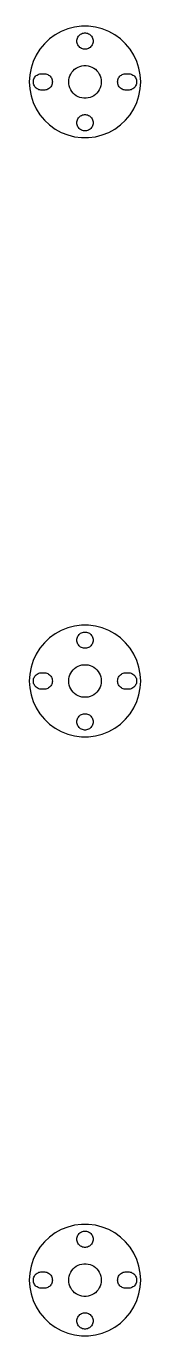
# Model space of a CAD drawing. Header units: metres. Extents: x -10 to 10, y -10 to 450.
# Drawn here: x -10.2 to 10.2, y -10.2 to 230.2 of the extents above; entities that cross this region are included whole.
import ezdxf

# ---------------------------------------------------------------- set-up
doc = ezdxf.new("R2010")
doc.units = ezdxf.units.M

msp = doc.modelspace()

# ---------------------------------------------------------------- linework, layer by layer
for p, q in [((-5.49222, 228.654), (-6.53358, 227.898)), ((-4.36423, 229.274), (-5.49222, 228.654)), ((-3.16742, 229.748), (-4.36423, 229.274)), ((-1.92065, 230.068), (-3.16742, 229.748)), ((-0.6436, 230.23), (-1.92065, 230.068)), ((-1.21352, 228.382), (-1.09344, 228.527)), ((-1.09344, 228.527), (-0.956131, 228.656)), ((-0.956131, 228.656), (-0.803726, 228.766)), ((-0.803726, 228.766), (-0.638657, 228.857)), ((0.6436, 230.23), (-0.6436, 230.23)), ((-0.638657, 228.857), (-0.463516, 228.927)), ((-0.463516, 228.927), (-0.281067, 228.973)), ((-0.281067, 228.973), (-0.094177, 228.997)), ((-0.094177, 228.997), (0.094177, 228.997)), ((0.094177, 228.997), (0.281067, 228.973)), ((0.281067, 228.973), (0.463516, 228.927)), ((0.463516, 228.927), (0.638657, 228.857)), ((0.638657, 228.857), (0.803726, 228.766)), ((1.92065, 230.068), (0.6436, 230.23)), ((0.803726, 228.766), (0.956131, 228.656)), ((0.956131, 228.656), (1.09344, 228.527)), ((1.09344, 228.527), (1.21352, 228.382)), ((3.16742, 229.748), (1.92065, 230.068)), ((4.36423, 229.274), (3.16742, 229.748)), ((5.49222, 228.654), (4.36423, 229.274)), ((6.53358, 227.898), (5.49222, 228.654)), ((-7.47192, 227.017), (-8.29242, 226.025)), ((-6.53358, 227.898), (-7.47192, 227.017)), ((-1.5, 227.5), (-1.48816, 227.688)), ((-1.48816, 227.312), (-1.5, 227.5)), ((-1.48816, 227.688), (-1.45287, 227.873)), ((-1.45287, 227.127), (-1.48816, 227.312)), ((-1.45287, 227.873), (-1.39465, 228.052)), ((-1.39465, 226.948), (-1.45287, 227.127)), ((-1.39465, 228.052), (-1.31445, 228.223)), ((-1.31445, 226.777), (-1.39465, 226.948)), ((-1.31445, 228.223), (-1.21352, 228.382)), ((-1.21352, 226.618), (-1.31445, 226.777)), ((-1.09344, 226.473), (-1.21352, 226.618)), ((-0.956131, 226.344), (-1.09344, 226.473)), ((-0.803726, 226.234), (-0.956131, 226.344)), ((-0.638657, 226.143), (-0.803726, 226.234)), ((-0.463516, 226.073), (-0.638657, 226.143)), ((-0.281067, 226.027), (-0.463516, 226.073)), ((0.463516, 226.073), (0.281067, 226.027)), ((0.638657, 226.143), (0.463516, 226.073)), ((0.803726, 226.234), (0.638657, 226.143)), ((0.956131, 226.344), (0.803726, 226.234)), ((1.09344, 226.473), (0.956131, 226.344)), ((1.21352, 226.618), (1.09344, 226.473)), ((1.21352, 228.382), (1.31445, 228.223)), ((1.31445, 226.777), (1.21352, 226.618)), ((1.31445, 228.223), (1.39465, 228.052)), ((1.39465, 226.948), (1.31445, 226.777)), ((1.39465, 228.052), (1.45287, 227.873)), ((1.45287, 227.127), (1.39465, 226.948)), ((1.45287, 227.873), (1.48816, 227.688)), ((1.48816, 227.312), (1.45287, 227.127)), ((1.48816, 227.688), (1.5, 227.5)), ((1.5, 227.5), (1.48816, 227.312)), ((7.47192, 227.017), (6.53358, 227.898)), ((8.29242, 226.025), (7.47192, 227.017)), ((-9.5302, 223.773), (-9.92796, 222.549)), ((-8.98213, 224.938), (-9.5302, 223.773)), ((-8.29242, 226.025), (-8.98213, 224.938)), ((-0.094177, 226.003), (-0.281067, 226.027)), ((0.094177, 226.003), (-0.094177, 226.003)), ((0.281067, 226.027), (0.094177, 226.003)), ((8.98213, 224.938), (8.29242, 226.025)), ((9.5302, 223.773), (8.98213, 224.938)), ((9.92796, 222.549), (9.5302, 223.773)), ((-10.1692, 221.285), (-10.25, 220)), ((-9.92796, 222.549), (-10.1692, 221.285)), ((-8.95613, 221.156), (-8.80373, 221.266)), ((-8.80373, 221.266), (-8.63866, 221.357)), ((-8.63866, 221.357), (-8.46352, 221.427)), ((-8.46352, 221.427), (-8.28107, 221.473)), ((-8.28107, 221.473), (-8.09418, 221.497)), ((-8.09418, 221.497), (-7.40581, 221.497)), ((-7.40581, 221.497), (-7.21892, 221.473)), ((-7.21892, 221.473), (-7.03647, 221.427)), ((-7.03647, 221.427), (-6.86133, 221.357)), ((-6.86133, 221.357), (-6.69626, 221.266)), ((-6.69626, 221.266), (-6.54385, 221.156)), ((-2.78932, 221.104), (-2.62891, 221.445)), ((-2.62891, 221.445), (-2.42705, 221.763)), ((-2.42705, 221.763), (-2.1869, 222.054)), ((-2.1869, 222.054), (-1.91226, 222.312)), ((-1.91226, 222.312), (-1.60747, 222.533)), ((-1.60747, 222.533), (-1.27733, 222.714)), ((-1.27733, 222.714), (-0.927048, 222.853)), ((-0.927048, 222.853), (-0.562134, 222.947)), ((-0.562134, 222.947), (-0.18837, 222.994)), ((-0.18837, 222.994), (0.18837, 222.994)), ((0.18837, 222.994), (0.562134, 222.947)), ((0.562134, 222.947), (0.927048, 222.853)), ((0.927048, 222.853), (1.27733, 222.714)), ((1.27733, 222.714), (1.60747, 222.533)), ((1.60747, 222.533), (1.91226, 222.312)), ((1.91226, 222.312), (2.1869, 222.054)), ((2.1869, 222.054), (2.42705, 221.763)), ((2.42705, 221.763), (2.62891, 221.445)), ((2.62891, 221.445), (2.78932, 221.104)), ((6.54385, 221.156), (6.69626, 221.266)), ((6.69626, 221.266), (6.86133, 221.357)), ((6.86133, 221.357), (7.03647, 221.427)), ((7.03647, 221.427), (7.21892, 221.473)), ((7.21892, 221.473), (7.40581, 221.497)), ((7.40581, 221.497), (8.09418, 221.497)), ((8.09418, 221.497), (8.28107, 221.473)), ((8.28107, 221.473), (8.46352, 221.427)), ((8.46352, 221.427), (8.63866, 221.357)), ((8.63866, 221.357), (8.80373, 221.266)), ((8.80373, 221.266), (8.95613, 221.156)), ((10.1692, 221.285), (9.92796, 222.549)), ((10.25, 220), (10.1692, 221.285)), ((-10.25, 220), (-10.1692, 218.715)), ((-9.5, 220), (-9.48816, 220.188)), ((-9.48816, 219.812), (-9.5, 220)), ((-9.48816, 220.188), (-9.45287, 220.373)), ((-9.45287, 219.627), (-9.48816, 219.812)), ((-9.45287, 220.373), (-9.39465, 220.552)), ((-9.39465, 219.448), (-9.45287, 219.627)), ((-9.39465, 220.552), (-9.31445, 220.723)), ((-9.31445, 219.277), (-9.39465, 219.448)), ((-9.31445, 220.723), (-9.21352, 220.882)), ((-9.21352, 219.118), (-9.31445, 219.277)), ((-9.21352, 220.882), (-9.09344, 221.027)), ((-9.09344, 218.973), (-9.21352, 219.118)), ((-9.09344, 221.027), (-8.95613, 221.156)), ((-8.95613, 218.844), (-9.09344, 218.973)), ((-8.80373, 218.734), (-8.95613, 218.844)), ((-6.54385, 218.844), (-6.69626, 218.734)), ((-6.54385, 221.156), (-6.40654, 221.027)), ((-6.40654, 218.973), (-6.54385, 218.844)), ((-6.40654, 221.027), (-6.28647, 220.882)), ((-6.28647, 219.118), (-6.40654, 218.973)), ((-6.28647, 220.882), (-6.18553, 220.723)), ((-6.18553, 219.277), (-6.28647, 219.118)), ((-6.18553, 220.723), (-6.10533, 220.552)), ((-6.10533, 219.448), (-6.18553, 219.277)), ((-6.10533, 220.552), (-6.04712, 220.373)), ((-6.04712, 219.627), (-6.10533, 219.448)), ((-6.04712, 220.373), (-6.01183, 220.188)), ((-6.01183, 219.812), (-6.04712, 219.627)), ((-6.01183, 220.188), (-6, 220)), ((-6, 220), (-6.01183, 219.812)), ((-3, 220), (-2.97633, 220.376)), ((-2.97633, 219.624), (-3, 220)), ((-2.97633, 220.376), (-2.90575, 220.746)), ((-2.90575, 219.254), (-2.97633, 219.624)), ((-2.90575, 220.746), (-2.78932, 221.104)), ((-2.78932, 218.896), (-2.90575, 219.254)), ((-2.62891, 218.555), (-2.78932, 218.896)), ((2.78932, 218.896), (2.62891, 218.555)), ((2.78932, 221.104), (2.90575, 220.746)), ((2.90575, 219.254), (2.78932, 218.896)), ((2.90575, 220.746), (2.97633, 220.376)), ((2.97633, 219.624), (2.90575, 219.254)), ((2.97633, 220.376), (3, 220)), ((3, 220), (2.97633, 219.624)), ((6, 220), (6.01183, 220.188)), ((6.01183, 219.812), (6, 220)), ((6.01183, 220.188), (6.04712, 220.373)), ((6.04712, 219.627), (6.01183, 219.812)), ((6.04712, 220.373), (6.10533, 220.552)), ((6.10533, 219.448), (6.04712, 219.627)), ((6.10533, 220.552), (6.18553, 220.723)), ((6.18553, 219.277), (6.10533, 219.448)), ((6.18553, 220.723), (6.28647, 220.882)), ((6.28647, 219.118), (6.18553, 219.277)), ((6.28647, 220.882), (6.40654, 221.027)), ((6.40654, 218.973), (6.28647, 219.118)), ((6.40654, 221.027), (6.54385, 221.156)), ((6.54385, 218.844), (6.40654, 218.973)), ((6.69626, 218.734), (6.54385, 218.844)), ((8.95613, 218.844), (8.80373, 218.734)), ((8.95613, 221.156), (9.09344, 221.027)), ((9.09344, 218.973), (8.95613, 218.844)), ((9.09344, 221.027), (9.21352, 220.882)), ((9.21352, 219.118), (9.09344, 218.973)), ((9.21352, 220.882), (9.31445, 220.723)), ((9.31445, 219.277), (9.21352, 219.118)), ((9.31445, 220.723), (9.39465, 220.552)), ((9.39465, 219.448), (9.31445, 219.277)), ((9.39465, 220.552), (9.45287, 220.373)), ((9.45287, 219.627), (9.39465, 219.448)), ((9.45287, 220.373), (9.48816, 220.188)), ((9.48816, 219.812), (9.45287, 219.627)), ((9.48816, 220.188), (9.5, 220)), ((9.5, 220), (9.48816, 219.812)), ((10.1692, 218.715), (10.25, 220)), ((-10.1692, 218.715), (-9.92796, 217.451)), ((-9.92796, 217.451), (-9.5302, 216.227)), ((-8.63866, 218.643), (-8.80373, 218.734)), ((-8.46352, 218.573), (-8.63866, 218.643)), ((-8.28107, 218.527), (-8.46352, 218.573)), ((-8.09418, 218.503), (-8.28107, 218.527)), ((-7.40581, 218.503), (-8.09418, 218.503)), ((-7.21892, 218.527), (-7.40581, 218.503)), ((-7.03647, 218.573), (-7.21892, 218.527)), ((-6.86133, 218.643), (-7.03647, 218.573)), ((-6.69626, 218.734), (-6.86133, 218.643)), ((-2.42705, 218.237), (-2.62891, 218.555)), ((-2.1869, 217.946), (-2.42705, 218.237)), ((-1.91226, 217.688), (-2.1869, 217.946)), ((-1.60747, 217.467), (-1.91226, 217.688)), ((-1.27733, 217.286), (-1.60747, 217.467)), ((-0.927048, 217.147), (-1.27733, 217.286)), ((-0.562134, 217.053), (-0.927048, 217.147)), ((-0.18837, 217.006), (-0.562134, 217.053)), ((0.18837, 217.006), (-0.18837, 217.006)), ((0.562134, 217.053), (0.18837, 217.006)), ((0.927048, 217.147), (0.562134, 217.053)), ((1.27733, 217.286), (0.927048, 217.147)), ((1.60747, 217.467), (1.27733, 217.286)), ((1.91226, 217.688), (1.60747, 217.467)), ((2.1869, 217.946), (1.91226, 217.688)), ((2.42705, 218.237), (2.1869, 217.946)), ((2.62891, 218.555), (2.42705, 218.237)), ((6.86133, 218.643), (6.69626, 218.734)), ((7.03647, 218.573), (6.86133, 218.643)), ((7.21892, 218.527), (7.03647, 218.573)), ((7.40581, 218.503), (7.21892, 218.527)), ((8.09418, 218.503), (7.40581, 218.503)), ((8.28107, 218.527), (8.09418, 218.503)), ((8.46352, 218.573), (8.28107, 218.527)), ((8.63866, 218.643), (8.46352, 218.573)), ((8.80373, 218.734), (8.63866, 218.643)), ((9.5302, 216.227), (9.92796, 217.451)), ((9.92796, 217.451), (10.1692, 218.715)), ((-9.5302, 216.227), (-8.98213, 215.062)), ((-8.98213, 215.062), (-8.29242, 213.975)), ((8.29242, 213.975), (8.98213, 215.062)), ((8.98213, 215.062), (9.5302, 216.227)), ((-8.29242, 213.975), (-7.47192, 212.983)), ((-7.47192, 212.983), (-6.53358, 212.102)), ((-6.53358, 212.102), (-5.49222, 211.346)), ((-1.5, 212.5), (-1.48816, 212.688)), ((-1.48816, 212.312), (-1.5, 212.5)), ((-1.48816, 212.688), (-1.45287, 212.873)), ((-1.45287, 212.127), (-1.48816, 212.312)), ((-1.45287, 212.873), (-1.39465, 213.052)), ((-1.39465, 211.948), (-1.45287, 212.127)), ((-1.39465, 213.052), (-1.31445, 213.223)), ((-1.31445, 211.777), (-1.39465, 211.948)), ((-1.31445, 213.223), (-1.21352, 213.382)), ((-1.21352, 211.618), (-1.31445, 211.777)), ((-1.21352, 213.382), (-1.09344, 213.527)), ((-1.09344, 211.473), (-1.21352, 211.618)), ((-1.09344, 213.527), (-0.956131, 213.656)), ((-0.956131, 213.656), (-0.803726, 213.766)), ((-0.803726, 213.766), (-0.638657, 213.857)), ((-0.638657, 213.857), (-0.463516, 213.927)), ((-0.463516, 213.927), (-0.281067, 213.973)), ((-0.281067, 213.973), (-0.094177, 213.997)), ((-0.094177, 213.997), (0.094177, 213.997)), ((0.094177, 213.997), (0.281067, 213.973)), ((0.281067, 213.973), (0.463516, 213.927)), ((0.463516, 213.927), (0.638657, 213.857)), ((0.638657, 213.857), (0.803726, 213.766)), ((0.803726, 213.766), (0.956131, 213.656)), ((0.956131, 213.656), (1.09344, 213.527)), ((1.09344, 213.527), (1.21352, 213.382)), ((1.21352, 211.618), (1.09344, 211.473)), ((1.21352, 213.382), (1.31445, 213.223)), ((1.31445, 211.777), (1.21352, 211.618)), ((1.31445, 213.223), (1.39465, 213.052)), ((1.39465, 211.948), (1.31445, 211.777)), ((1.39465, 213.052), (1.45287, 212.873)), ((1.45287, 212.127), (1.39465, 211.948)), ((1.45287, 212.873), (1.48816, 212.688)), ((1.48816, 212.312), (1.45287, 212.127)), ((1.48816, 212.688), (1.5, 212.5)), ((1.5, 212.5), (1.48816, 212.312)), ((5.49222, 211.346), (6.53358, 212.102)), ((6.53358, 212.102), (7.47192, 212.983)), ((7.47192, 212.983), (8.29242, 213.975)), ((-5.49222, 211.346), (-4.36423, 210.726)), ((-4.36423, 210.726), (-3.16742, 210.252)), ((-3.16742, 210.252), (-1.92065, 209.932)), ((-1.92065, 209.932), (-0.6436, 209.77)), ((-0.956131, 211.344), (-1.09344, 211.473)), ((-0.803726, 211.234), (-0.956131, 211.344)), ((-0.638657, 211.143), (-0.803726, 211.234)), ((-0.6436, 209.77), (0.6436, 209.77)), ((-0.463516, 211.073), (-0.638657, 211.143)), ((-0.281067, 211.027), (-0.463516, 211.073)), ((-0.094177, 211.003), (-0.281067, 211.027)), ((0.094177, 211.003), (-0.094177, 211.003)), ((0.281067, 211.027), (0.094177, 211.003)), ((0.463516, 211.073), (0.281067, 211.027)), ((0.638657, 211.143), (0.463516, 211.073)), ((0.803726, 211.234), (0.638657, 211.143)), ((0.6436, 209.77), (1.92065, 209.932)), ((0.956131, 211.344), (0.803726, 211.234)), ((1.09344, 211.473), (0.956131, 211.344)), ((1.92065, 209.932), (3.16742, 210.252)), ((3.16742, 210.252), (4.36423, 210.726)), ((4.36423, 210.726), (5.49222, 211.346)), ((-0.6436, 120.23), (-1.92065, 120.068)), ((0.6436, 120.23), (-0.6436, 120.23)), ((1.92065, 120.068), (0.6436, 120.23)), ((-6.53358, 117.898), (-7.47192, 117.017)), ((-5.49222, 118.654), (-6.53358, 117.898)), ((-4.36423, 119.274), (-5.49222, 118.654)), ((-3.16742, 119.748), (-4.36423, 119.274)), ((-1.92065, 120.068), (-3.16742, 119.748)), ((-1.48816, 117.688), (-1.45287, 117.873)), ((-1.45287, 117.873), (-1.39465, 118.052)), ((-1.39465, 118.052), (-1.31445, 118.223)), ((-1.31445, 118.223), (-1.21352, 118.382)), ((-1.21352, 118.382), (-1.09344, 118.527)), ((-1.09344, 118.527), (-0.956131, 118.656)), ((-0.956131, 118.656), (-0.803726, 118.766)), ((-0.803726, 118.766), (-0.638657, 118.857)), ((-0.638657, 118.857), (-0.463516, 118.927)), ((-0.463516, 118.927), (-0.281067, 118.973)), ((-0.281067, 118.973), (-0.094177, 118.997)), ((-0.094177, 118.997), (0.094177, 118.997)), ((0.094177, 118.997), (0.281067, 118.973)), ((0.281067, 118.973), (0.463516, 118.927)), ((0.463516, 118.927), (0.638657, 118.857)), ((0.638657, 118.857), (0.803726, 118.766)), ((0.803726, 118.766), (0.956131, 118.656)), ((0.956131, 118.656), (1.09344, 118.527)), ((1.09344, 118.527), (1.21352, 118.382)), ((1.21352, 118.382), (1.31445, 118.223)), ((1.31445, 118.223), (1.39465, 118.052)), ((1.39465, 118.052), (1.45287, 117.873)), ((1.45287, 117.873), (1.48816, 117.688)), ((3.16742, 119.748), (1.92065, 120.068)), ((4.36423, 119.274), (3.16742, 119.748)), ((5.49222, 118.654), (4.36423, 119.274)), ((6.53358, 117.898), (5.49222, 118.654)), ((7.47192, 117.017), (6.53358, 117.898)), ((-8.29242, 116.025), (-8.98213, 114.938)), ((-7.47192, 117.017), (-8.29242, 116.025)), ((-1.5, 117.5), (-1.48816, 117.688)), ((-1.48816, 117.312), (-1.5, 117.5)), ((-1.45287, 117.127), (-1.48816, 117.312)), ((-1.39465, 116.948), (-1.45287, 117.127)), ((-1.31445, 116.777), (-1.39465, 116.948)), ((-1.21352, 116.618), (-1.31445, 116.777)), ((-1.09344, 116.473), (-1.21352, 116.618)), ((-0.956131, 116.344), (-1.09344, 116.473)), ((-0.803726, 116.234), (-0.956131, 116.344)), ((-0.638657, 116.143), (-0.803726, 116.234)), ((-0.463516, 116.073), (-0.638657, 116.143)), ((-0.281067, 116.027), (-0.463516, 116.073)), ((-0.094177, 116.003), (-0.281067, 116.027)), ((0.094177, 116.003), (-0.094177, 116.003)), ((0.281067, 116.027), (0.094177, 116.003)), ((0.463516, 116.073), (0.281067, 116.027)), ((0.638657, 116.143), (0.463516, 116.073)), ((0.803726, 116.234), (0.638657, 116.143)), ((0.956131, 116.344), (0.803726, 116.234)), ((1.09344, 116.473), (0.956131, 116.344)), ((1.21352, 116.618), (1.09344, 116.473)), ((1.31445, 116.777), (1.21352, 116.618)), ((1.39465, 116.948), (1.31445, 116.777)), ((1.45287, 117.127), (1.39465, 116.948)), ((1.48816, 117.312), (1.45287, 117.127)), ((1.48816, 117.688), (1.5, 117.5)), ((1.5, 117.5), (1.48816, 117.312)), ((8.29242, 116.025), (7.47192, 117.017)), ((8.98213, 114.938), (8.29242, 116.025)), ((-9.5302, 113.773), (-9.92796, 112.549)), ((-8.98213, 114.938), (-9.5302, 113.773)), ((9.5302, 113.773), (8.98213, 114.938)), ((9.92796, 112.549), (9.5302, 113.773)), ((-10.1692, 111.285), (-10.25, 110)), ((-9.92796, 112.549), (-10.1692, 111.285)), ((-9.39465, 110.552), (-9.31445, 110.723)), ((-9.31445, 110.723), (-9.21352, 110.882)), ((-9.21352, 110.882), (-9.09344, 111.027)), ((-9.09344, 111.027), (-8.95613, 111.156)), ((-8.95613, 111.156), (-8.80373, 111.266)), ((-8.80373, 111.266), (-8.63866, 111.357)), ((-8.63866, 111.357), (-8.46352, 111.427)), ((-8.46352, 111.427), (-8.28107, 111.473)), ((-8.28107, 111.473), (-8.09418, 111.497)), ((-8.09418, 111.497), (-7.40581, 111.497)), ((-7.40581, 111.497), (-7.21892, 111.473)), ((-7.21892, 111.473), (-7.03647, 111.427)), ((-7.03647, 111.427), (-6.86133, 111.357)), ((-6.86133, 111.357), (-6.69626, 111.266)), ((-6.69626, 111.266), (-6.54385, 111.156)), ((-6.54385, 111.156), (-6.40654, 111.027)), ((-6.40654, 111.027), (-6.28647, 110.882)), ((-6.28647, 110.882), (-6.18553, 110.723)), ((-6.18553, 110.723), (-6.10533, 110.552)), ((-2.97633, 110.376), (-2.90575, 110.746)), ((-2.90575, 110.746), (-2.78932, 111.104)), ((-2.78932, 111.104), (-2.62891, 111.445)), ((-2.62891, 111.445), (-2.42705, 111.763)), ((-2.42705, 111.763), (-2.1869, 112.054)), ((-2.1869, 112.054), (-1.91226, 112.312)), ((-1.91226, 112.312), (-1.60747, 112.533)), ((-1.60747, 112.533), (-1.27733, 112.714)), ((-1.27733, 112.714), (-0.927048, 112.853)), ((-0.927048, 112.853), (-0.562134, 112.947)), ((-0.562134, 112.947), (-0.18837, 112.994)), ((-0.18837, 112.994), (0.18837, 112.994)), ((0.18837, 112.994), (0.562134, 112.947)), ((0.562134, 112.947), (0.927048, 112.853)), ((0.927048, 112.853), (1.27733, 112.714)), ((1.27733, 112.714), (1.60747, 112.533)), ((1.60747, 112.533), (1.91226, 112.312)), ((1.91226, 112.312), (2.1869, 112.054)), ((2.1869, 112.054), (2.42705, 111.763)), ((2.42705, 111.763), (2.62891, 111.445)), ((2.62891, 111.445), (2.78932, 111.104)), ((2.78932, 111.104), (2.90575, 110.746)), ((2.90575, 110.746), (2.97633, 110.376)), ((6.10533, 110.552), (6.18553, 110.723)), ((6.18553, 110.723), (6.28647, 110.882)), ((6.28647, 110.882), (6.40654, 111.027)), ((6.40654, 111.027), (6.54385, 111.156)), ((6.54385, 111.156), (6.69626, 111.266)), ((6.69626, 111.266), (6.86133, 111.357)), ((6.86133, 111.357), (7.03647, 111.427)), ((7.03647, 111.427), (7.21892, 111.473)), ((7.21892, 111.473), (7.40581, 111.497)), ((7.40581, 111.497), (8.09418, 111.497)), ((8.09418, 111.497), (8.28107, 111.473)), ((8.28107, 111.473), (8.46352, 111.427)), ((8.46352, 111.427), (8.63866, 111.357)), ((8.63866, 111.357), (8.80373, 111.266)), ((8.80373, 111.266), (8.95613, 111.156)), ((8.95613, 111.156), (9.09344, 111.027)), ((9.09344, 111.027), (9.21352, 110.882)), ((9.21352, 110.882), (9.31445, 110.723)), ((9.31445, 110.723), (9.39465, 110.552)), ((10.1692, 111.285), (9.92796, 112.549)), ((10.25, 110), (10.1692, 111.285)), ((-10.25, 110), (-10.1692, 108.715)), ((-10.1692, 108.715), (-9.92796, 107.451)), ((-9.5, 110), (-9.48816, 110.188)), ((-9.48816, 109.812), (-9.5, 110)), ((-9.48816, 110.188), (-9.45287, 110.373)), ((-9.45287, 109.627), (-9.48816, 109.812)), ((-9.45287, 110.373), (-9.39465, 110.552)), ((-9.39465, 109.448), (-9.45287, 109.627)), ((-9.31445, 109.277), (-9.39465, 109.448)), ((-9.21352, 109.118), (-9.31445, 109.277)), ((-9.09344, 108.973), (-9.21352, 109.118)), ((-8.95613, 108.844), (-9.09344, 108.973)), ((-8.80373, 108.734), (-8.95613, 108.844)), ((-8.63866, 108.643), (-8.80373, 108.734)), ((-8.46352, 108.573), (-8.63866, 108.643)), ((-8.28107, 108.527), (-8.46352, 108.573)), ((-8.09418, 108.503), (-8.28107, 108.527)), ((-7.40581, 108.503), (-8.09418, 108.503)), ((-7.21892, 108.527), (-7.40581, 108.503)), ((-7.03647, 108.573), (-7.21892, 108.527)), ((-6.86133, 108.643), (-7.03647, 108.573)), ((-6.69626, 108.734), (-6.86133, 108.643)), ((-6.54385, 108.844), (-6.69626, 108.734)), ((-6.40654, 108.973), (-6.54385, 108.844)), ((-6.28647, 109.118), (-6.40654, 108.973)), ((-6.18553, 109.277), (-6.28647, 109.118)), ((-6.10533, 109.448), (-6.18553, 109.277)), ((-6.10533, 110.552), (-6.04712, 110.373)), ((-6.04712, 109.627), (-6.10533, 109.448)), ((-6.04712, 110.373), (-6.01183, 110.188)), ((-6.01183, 109.812), (-6.04712, 109.627)), ((-6.01183, 110.188), (-6, 110)), ((-6, 110), (-6.01183, 109.812)), ((-3, 110), (-2.97633, 110.376)), ((-2.97633, 109.624), (-3, 110)), ((-2.90575, 109.254), (-2.97633, 109.624)), ((-2.78932, 108.896), (-2.90575, 109.254)), ((-2.62891, 108.555), (-2.78932, 108.896)), ((-2.42705, 108.237), (-2.62891, 108.555)), ((-2.1869, 107.946), (-2.42705, 108.237)), ((2.42705, 108.237), (2.1869, 107.946)), ((2.62891, 108.555), (2.42705, 108.237)), ((2.78932, 108.896), (2.62891, 108.555)), ((2.90575, 109.254), (2.78932, 108.896)), ((2.97633, 109.624), (2.90575, 109.254)), ((2.97633, 110.376), (3, 110)), ((3, 110), (2.97633, 109.624)), ((6, 110), (6.01183, 110.188)), ((6.01183, 109.812), (6, 110)), ((6.01183, 110.188), (6.04712, 110.373)), ((6.04712, 109.627), (6.01183, 109.812)), ((6.04712, 110.373), (6.10533, 110.552)), ((6.10533, 109.448), (6.04712, 109.627)), ((6.18553, 109.277), (6.10533, 109.448)), ((6.28647, 109.118), (6.18553, 109.277)), ((6.40654, 108.973), (6.28647, 109.118)), ((6.54385, 108.844), (6.40654, 108.973)), ((6.69626, 108.734), (6.54385, 108.844)), ((6.86133, 108.643), (6.69626, 108.734)), ((7.03647, 108.573), (6.86133, 108.643)), ((7.21892, 108.527), (7.03647, 108.573)), ((7.40581, 108.503), (7.21892, 108.527)), ((8.09418, 108.503), (7.40581, 108.503)), ((8.28107, 108.527), (8.09418, 108.503)), ((8.46352, 108.573), (8.28107, 108.527)), ((8.63866, 108.643), (8.46352, 108.573)), ((8.80373, 108.734), (8.63866, 108.643)), ((8.95613, 108.844), (8.80373, 108.734)), ((9.09344, 108.973), (8.95613, 108.844)), ((9.21352, 109.118), (9.09344, 108.973)), ((9.31445, 109.277), (9.21352, 109.118)), ((9.39465, 109.448), (9.31445, 109.277)), ((9.39465, 110.552), (9.45287, 110.373)), ((9.45287, 109.627), (9.39465, 109.448)), ((9.45287, 110.373), (9.48816, 110.188)), ((9.48816, 109.812), (9.45287, 109.627)), ((9.48816, 110.188), (9.5, 110)), ((9.5, 110), (9.48816, 109.812)), ((9.92796, 107.451), (10.1692, 108.715)), ((10.1692, 108.715), (10.25, 110)), ((-9.92796, 107.451), (-9.5302, 106.227)), ((-9.5302, 106.227), (-8.98213, 105.062)), ((-1.91226, 107.688), (-2.1869, 107.946)), ((-1.60747, 107.467), (-1.91226, 107.688)), ((-1.27733, 107.286), (-1.60747, 107.467)), ((-0.927048, 107.147), (-1.27733, 107.286)), ((-0.562134, 107.053), (-0.927048, 107.147)), ((-0.18837, 107.006), (-0.562134, 107.053)), ((0.18837, 107.006), (-0.18837, 107.006)), ((0.562134, 107.053), (0.18837, 107.006)), ((0.927048, 107.147), (0.562134, 107.053)), ((1.27733, 107.286), (0.927048, 107.147)), ((1.60747, 107.467), (1.27733, 107.286)), ((1.91226, 107.688), (1.60747, 107.467)), ((2.1869, 107.946), (1.91226, 107.688)), ((8.98213, 105.062), (9.5302, 106.227)), ((9.5302, 106.227), (9.92796, 107.451)), ((-8.98213, 105.062), (-8.29242, 103.975)), ((-8.29242, 103.975), (-7.47192, 102.983)), ((-1.21352, 103.382), (-1.09344, 103.527)), ((-1.09344, 103.527), (-0.956131, 103.656)), ((-0.956131, 103.656), (-0.803726, 103.766)), ((-0.803726, 103.766), (-0.638657, 103.857)), ((-0.638657, 103.857), (-0.463516, 103.927)), ((-0.463516, 103.927), (-0.281067, 103.973)), ((-0.281067, 103.973), (-0.094177, 103.997)), ((-0.094177, 103.997), (0.094177, 103.997)), ((0.094177, 103.997), (0.281067, 103.973)), ((0.281067, 103.973), (0.463516, 103.927)), ((0.463516, 103.927), (0.638657, 103.857)), ((0.638657, 103.857), (0.803726, 103.766)), ((0.803726, 103.766), (0.956131, 103.656)), ((0.956131, 103.656), (1.09344, 103.527)), ((1.09344, 103.527), (1.21352, 103.382)), ((7.47192, 102.983), (8.29242, 103.975)), ((8.29242, 103.975), (8.98213, 105.062)), ((-7.47192, 102.983), (-6.53358, 102.102)), ((-6.53358, 102.102), (-5.49222, 101.346)), ((-5.49222, 101.346), (-4.36423, 100.726)), ((-1.5, 102.5), (-1.48816, 102.688)), ((-1.48816, 102.312), (-1.5, 102.5)), ((-1.48816, 102.688), (-1.45287, 102.873)), ((-1.45287, 102.127), (-1.48816, 102.312)), ((-1.45287, 102.873), (-1.39465, 103.052)), ((-1.39465, 101.948), (-1.45287, 102.127)), ((-1.39465, 103.052), (-1.31445, 103.223)), ((-1.31445, 101.777), (-1.39465, 101.948)), ((-1.31445, 103.223), (-1.21352, 103.382)), ((-1.21352, 101.618), (-1.31445, 101.777)), ((-1.09344, 101.473), (-1.21352, 101.618)), ((-0.956131, 101.344), (-1.09344, 101.473)), ((-0.803726, 101.234), (-0.956131, 101.344)), ((-0.638657, 101.143), (-0.803726, 101.234)), ((-0.463516, 101.073), (-0.638657, 101.143)), ((-0.281067, 101.027), (-0.463516, 101.073)), ((-0.094177, 101.003), (-0.281067, 101.027)), ((0.094177, 101.003), (-0.094177, 101.003)), ((0.281067, 101.027), (0.094177, 101.003)), ((0.463516, 101.073), (0.281067, 101.027)), ((0.638657, 101.143), (0.463516, 101.073)), ((0.803726, 101.234), (0.638657, 101.143)), ((0.956131, 101.344), (0.803726, 101.234)), ((1.09344, 101.473), (0.956131, 101.344)), ((1.21352, 101.618), (1.09344, 101.473)), ((1.21352, 103.382), (1.31445, 103.223)), ((1.31445, 101.777), (1.21352, 101.618)), ((1.31445, 103.223), (1.39465, 103.052)), ((1.39465, 101.948), (1.31445, 101.777)), ((1.39465, 103.052), (1.45287, 102.873)), ((1.45287, 102.127), (1.39465, 101.948)), ((1.45287, 102.873), (1.48816, 102.688)), ((1.48816, 102.312), (1.45287, 102.127)), ((1.48816, 102.688), (1.5, 102.5)), ((1.5, 102.5), (1.48816, 102.312)), ((4.36423, 100.726), (5.49222, 101.346)), ((5.49222, 101.346), (6.53358, 102.102)), ((6.53358, 102.102), (7.47192, 102.983)), ((-4.36423, 100.726), (-3.16742, 100.252)), ((-3.16742, 100.252), (-1.92065, 99.9316)), ((-1.92065, 99.9316), (-0.6436, 99.7702)), ((-0.6436, 99.7702), (0.6436, 99.7702)), ((0.6436, 99.7702), (1.92065, 99.9316)), ((1.92065, 99.9316), (3.16742, 100.252)), ((3.16742, 100.252), (4.36423, 100.726)), ((-3.16742, 9.74832), (-4.36423, 9.27448)), ((-1.92065, 10.0684), (-3.16742, 9.74832)), ((-0.6436, 10.2298), (-1.92065, 10.0684)), ((0.6436, 10.2298), (-0.6436, 10.2298)), ((1.92065, 10.0684), (0.6436, 10.2298)), ((3.16742, 9.74832), (1.92065, 10.0684)), ((4.36423, 9.27448), (3.16742, 9.74832)), ((-6.53358, 7.89775), (-7.47192, 7.0166)), ((-5.49222, 8.65436), (-6.53358, 7.89775)), ((-4.36423, 9.27448), (-5.49222, 8.65436)), ((-1.5, 7.5), (-1.48816, 7.68799)), ((-1.48816, 7.312), (-1.5, 7.5)), ((-1.48816, 7.68799), (-1.45287, 7.87303)), ((-1.45287, 7.12695), (-1.48816, 7.312)), ((-1.45287, 7.87303), (-1.39465, 8.05219)), ((-1.39465, 8.05219), (-1.31445, 8.22263)), ((-1.31445, 8.22263), (-1.21352, 8.38167)), ((-1.21352, 8.38167), (-1.09344, 8.52681)), ((-1.09344, 8.52681), (-0.956131, 8.65576)), ((-0.956131, 8.65576), (-0.803726, 8.76648)), ((-0.803726, 8.76648), (-0.638657, 8.85724)), ((-0.638657, 8.85724), (-0.463516, 8.92657)), ((-0.463516, 8.92657), (-0.281067, 8.97342)), ((-0.281067, 8.97342), (-0.094177, 8.99704)), ((-0.094177, 8.99704), (0.094177, 8.99704)), ((0.094177, 8.99704), (0.281067, 8.97342)), ((0.281067, 8.97342), (0.463516, 8.92657)), ((0.463516, 8.92657), (0.638657, 8.85724)), ((0.638657, 8.85724), (0.803726, 8.76648)), ((0.803726, 8.76648), (0.956131, 8.65576)), ((0.956131, 8.65576), (1.09344, 8.52681)), ((1.09344, 8.52681), (1.21352, 8.38167)), ((1.21352, 8.38167), (1.31445, 8.22263)), ((1.31445, 8.22263), (1.39465, 8.05219)), ((1.39465, 8.05219), (1.45287, 7.87303)), ((1.45287, 7.87303), (1.48816, 7.68799)), ((1.48816, 7.312), (1.45287, 7.12695)), ((1.48816, 7.68799), (1.5, 7.5)), ((1.5, 7.5), (1.48816, 7.312)), ((5.49222, 8.65436), (4.36423, 9.27448)), ((6.53358, 7.89775), (5.49222, 8.65436)), ((7.47192, 7.0166), (6.53358, 7.89775)), ((-8.98213, 4.93797), (-9.5302, 3.77327)), ((-8.29242, 6.0248), (-8.98213, 4.93797)), ((-7.47192, 7.0166), (-8.29242, 6.0248)), ((-1.39465, 6.9478), (-1.45287, 7.12695)), ((-1.31445, 6.77736), (-1.39465, 6.9478)), ((-1.21352, 6.61832), (-1.31445, 6.77736)), ((-1.09344, 6.47318), (-1.21352, 6.61832)), ((-0.956131, 6.34422), (-1.09344, 6.47318)), ((-0.803726, 6.23351), (-0.956131, 6.34422)), ((-0.638657, 6.14275), (-0.803726, 6.23351)), ((-0.463516, 6.07341), (-0.638657, 6.14275)), ((-0.281067, 6.02657), (-0.463516, 6.07341)), ((-0.094177, 6.00294), (-0.281067, 6.02657)), ((0.094177, 6.00294), (-0.094177, 6.00294)), ((0.281067, 6.02657), (0.094177, 6.00294)), ((0.463516, 6.07341), (0.281067, 6.02657)), ((0.638657, 6.14275), (0.463516, 6.07341)), ((0.803726, 6.23351), (0.638657, 6.14275)), ((0.956131, 6.34422), (0.803726, 6.23351)), ((1.09344, 6.47318), (0.956131, 6.34422)), ((1.21352, 6.61832), (1.09344, 6.47318)), ((1.31445, 6.77736), (1.21352, 6.61832)), ((1.39465, 6.9478), (1.31445, 6.77736)), ((1.45287, 7.12695), (1.39465, 6.9478)), ((8.29242, 6.0248), (7.47192, 7.0166)), ((8.98213, 4.93797), (8.29242, 6.0248)), ((9.5302, 3.77327), (8.98213, 4.93797)), ((-9.92796, 2.54906), (-10.1692, 1.28465)), ((-9.5302, 3.77327), (-9.92796, 2.54906)), ((-1.91226, 2.31154), (-1.60747, 2.53297)), ((-1.60747, 2.53297), (-1.27733, 2.71448)), ((-1.27733, 2.71448), (-0.927048, 2.85316)), ((-0.927048, 2.85316), (-0.562134, 2.94685)), ((-0.562134, 2.94685), (-0.18837, 2.99408)), ((-0.18837, 2.99408), (0.18837, 2.99408)), ((0.18837, 2.99408), (0.562134, 2.94685)), ((0.562134, 2.94685), (0.927048, 2.85316)), ((0.927048, 2.85316), (1.27733, 2.71448)), ((1.27733, 2.71448), (1.60747, 2.53297)), ((1.60747, 2.53297), (1.91226, 2.31154)), ((9.92796, 2.54906), (9.5302, 3.77327)), ((10.1692, 1.28465), (9.92796, 2.54906)), ((-10.1692, 1.28465), (-10.25, 0)), ((-10.25, 0), (-10.1692, -1.28465)), ((-9.5, 0), (-9.48816, 0.187988)), ((-9.48816, -0.187988), (-9.5, 0)), ((-9.48816, 0.187988), (-9.45287, 0.373032)), ((-9.45287, 0.373032), (-9.39465, 0.552185)), ((-9.39465, 0.552185), (-9.31445, 0.722626)), ((-9.31445, 0.722626), (-9.21352, 0.881668)), ((-9.21352, 0.881668), (-9.09344, 1.02681)), ((-9.09344, 1.02681), (-8.95613, 1.15576)), ((-8.95613, 1.15576), (-8.80373, 1.26648)), ((-8.80373, 1.26648), (-8.63866, 1.35724)), ((-8.63866, 1.35724), (-8.46352, 1.42657)), ((-8.46352, 1.42657), (-8.28107, 1.47342)), ((-8.28107, 1.47342), (-8.09418, 1.49704)), ((-8.09418, 1.49704), (-7.40581, 1.49704)), ((-7.40581, 1.49704), (-7.21892, 1.47342)), ((-7.21892, 1.47342), (-7.03647, 1.42657)), ((-7.03647, 1.42657), (-6.86133, 1.35724)), ((-6.86133, 1.35724), (-6.69626, 1.26648)), ((-6.69626, 1.26648), (-6.54385, 1.15576)), ((-6.54385, 1.15576), (-6.40654, 1.02681)), ((-6.40654, 1.02681), (-6.28647, 0.881668)), ((-6.28647, 0.881668), (-6.18553, 0.722626)), ((-6.18553, 0.722626), (-6.10533, 0.552185)), ((-6.10533, 0.552185), (-6.04712, 0.373032)), ((-6.04712, 0.373032), (-6.01183, 0.187988)), ((-6.01183, 0.187988), (-6, 0)), ((-6, 0), (-6.01183, -0.187988)), ((-3, 0), (-2.97633, 0.375992)), ((-2.97633, -0.375992), (-3, 0)), ((-2.97633, 0.375992), (-2.90575, 0.746063)), ((-2.90575, 0.746063), (-2.78932, 1.10437)), ((-2.78932, 1.10437), (-2.62891, 1.44525)), ((-2.62891, 1.44525), (-2.42705, 1.76335)), ((-2.42705, 1.76335), (-2.1869, 2.05363)), ((-2.1869, 2.05363), (-1.91226, 2.31154)), ((1.91226, 2.31154), (2.1869, 2.05363)), ((2.1869, 2.05363), (2.42705, 1.76335)), ((2.42705, 1.76335), (2.62891, 1.44525)), ((2.62891, 1.44525), (2.78932, 1.10437)), ((2.78932, 1.10437), (2.90575, 0.746063)), ((2.90575, 0.746063), (2.97633, 0.375992)), ((2.97633, 0.375992), (3, 0)), ((3, 0), (2.97633, -0.375992)), ((6, 0), (6.01183, 0.187988)), ((6.01183, -0.187988), (6, 0)), ((6.01183, 0.187988), (6.04712, 0.373032)), ((6.04712, 0.373032), (6.10533, 0.552185)), ((6.10533, 0.552185), (6.18553, 0.722626)), ((6.18553, 0.722626), (6.28647, 0.881668)), ((6.28647, 0.881668), (6.40654, 1.02681)), ((6.40654, 1.02681), (6.54385, 1.15576)), ((6.54385, 1.15576), (6.69626, 1.26648)), ((6.69626, 1.26648), (6.86133, 1.35724)), ((6.86133, 1.35724), (7.03647, 1.42657)), ((7.03647, 1.42657), (7.21892, 1.47342)), ((7.21892, 1.47342), (7.40581, 1.49704)), ((7.40581, 1.49704), (8.09418, 1.49704)), ((8.09418, 1.49704), (8.28107, 1.47342)), ((8.28107, 1.47342), (8.46352, 1.42657)), ((8.46352, 1.42657), (8.63866, 1.35724)), ((8.63866, 1.35724), (8.80373, 1.26648)), ((8.80373, 1.26648), (8.95613, 1.15576)), ((8.95613, 1.15576), (9.09344, 1.02681)), ((9.09344, 1.02681), (9.21352, 0.881668)), ((9.21352, 0.881668), (9.31445, 0.722626)), ((9.31445, 0.722626), (9.39465, 0.552185)), ((9.39465, 0.552185), (9.45287, 0.373032)), ((9.45287, 0.373032), (9.48816, 0.187988)), ((9.48816, 0.187988), (9.5, 0)), ((9.5, 0), (9.48816, -0.187988)), ((10.25, 0), (10.1692, 1.28465)), ((10.1692, -1.28465), (10.25, 0)), ((-10.1692, -1.28465), (-9.92796, -2.54906)), ((-9.45287, -0.373032), (-9.48816, -0.187988)), ((-9.39465, -0.552185), (-9.45287, -0.373032)), ((-9.31445, -0.722626), (-9.39465, -0.552185)), ((-9.21352, -0.881668), (-9.31445, -0.722626)), ((-9.09344, -1.02681), (-9.21352, -0.881668)), ((-8.95613, -1.15576), (-9.09344, -1.02681)), ((-8.80373, -1.26648), (-8.95613, -1.15576)), ((-8.63866, -1.35724), (-8.80373, -1.26648)), ((-8.46352, -1.42657), (-8.63866, -1.35724)), ((-8.28107, -1.47342), (-8.46352, -1.42657)), ((-8.09418, -1.49704), (-8.28107, -1.47342)), ((-7.40581, -1.49704), (-8.09418, -1.49704)), ((-7.21892, -1.47342), (-7.40581, -1.49704)), ((-7.03647, -1.42657), (-7.21892, -1.47342)), ((-6.86133, -1.35724), (-7.03647, -1.42657)), ((-6.69626, -1.26648), (-6.86133, -1.35724)), ((-6.54385, -1.15576), (-6.69626, -1.26648)), ((-6.40654, -1.02681), (-6.54385, -1.15576)), ((-6.28647, -0.881668), (-6.40654, -1.02681)), ((-6.18553, -0.722626), (-6.28647, -0.881668)), ((-6.10533, -0.552185), (-6.18553, -0.722626)), ((-6.04712, -0.373032), (-6.10533, -0.552185)), ((-6.01183, -0.187988), (-6.04712, -0.373032)), ((-2.90575, -0.746063), (-2.97633, -0.375992)), ((-2.78932, -1.10437), (-2.90575, -0.746063)), ((-2.62891, -1.44525), (-2.78932, -1.10437)), ((-2.42705, -1.76335), (-2.62891, -1.44525)), ((-2.1869, -2.05363), (-2.42705, -1.76335)), ((-1.91226, -2.31154), (-2.1869, -2.05363)), ((-1.60747, -2.53297), (-1.91226, -2.31154)), ((1.91226, -2.31154), (1.60747, -2.53297)), ((2.1869, -2.05363), (1.91226, -2.31154)), ((2.42705, -1.76335), (2.1869, -2.05363)), ((2.62891, -1.44525), (2.42705, -1.76335)), ((2.78932, -1.10437), (2.62891, -1.44525)), ((2.90575, -0.746063), (2.78932, -1.10437)), ((2.97633, -0.375992), (2.90575, -0.746063)), ((6.04712, -0.373032), (6.01183, -0.187988)), ((6.10533, -0.552185), (6.04712, -0.373032)), ((6.18553, -0.722626), (6.10533, -0.552185)), ((6.28647, -0.881668), (6.18553, -0.722626)), ((6.40654, -1.02681), (6.28647, -0.881668)), ((6.54385, -1.15576), (6.40654, -1.02681)), ((6.69626, -1.26648), (6.54385, -1.15576)), ((6.86133, -1.35724), (6.69626, -1.26648)), ((7.03647, -1.42657), (6.86133, -1.35724)), ((7.21892, -1.47342), (7.03647, -1.42657)), ((7.40581, -1.49704), (7.21892, -1.47342)), ((8.09418, -1.49704), (7.40581, -1.49704)), ((8.28107, -1.47342), (8.09418, -1.49704)), ((8.46352, -1.42657), (8.28107, -1.47342)), ((8.63866, -1.35724), (8.46352, -1.42657)), ((8.80373, -1.26648), (8.63866, -1.35724)), ((8.95613, -1.15576), (8.80373, -1.26648)), ((9.09344, -1.02681), (8.95613, -1.15576)), ((9.21352, -0.881668), (9.09344, -1.02681)), ((9.31445, -0.722626), (9.21352, -0.881668)), ((9.39465, -0.552185), (9.31445, -0.722626)), ((9.45287, -0.373032), (9.39465, -0.552185)), ((9.48816, -0.187988), (9.45287, -0.373032)), ((9.92796, -2.54906), (10.1692, -1.28465)), ((-9.92796, -2.54906), (-9.5302, -3.77327)), ((-9.5302, -3.77327), (-8.98213, -4.93797)), ((-1.27733, -2.71448), (-1.60747, -2.53297)), ((-0.927048, -2.85316), (-1.27733, -2.71448)), ((-0.562134, -2.94685), (-0.927048, -2.85316)), ((-0.18837, -2.99408), (-0.562134, -2.94685)), ((0.18837, -2.99408), (-0.18837, -2.99408)), ((0.562134, -2.94685), (0.18837, -2.99408)), ((0.927048, -2.85316), (0.562134, -2.94685)), ((1.27733, -2.71448), (0.927048, -2.85316)), ((1.60747, -2.53297), (1.27733, -2.71448)), ((8.98213, -4.93797), (9.5302, -3.77327)), ((9.5302, -3.77327), (9.92796, -2.54906)), ((-8.98213, -4.93797), (-8.29242, -6.0248)), ((-8.29242, -6.0248), (-7.47192, -7.0166)), ((-7.47192, -7.0166), (-6.53358, -7.89775)), ((-1.48816, -7.312), (-1.45287, -7.12695)), ((-1.45287, -7.12695), (-1.39465, -6.9478)), ((-1.39465, -6.9478), (-1.31445, -6.77736)), ((-1.31445, -6.77736), (-1.21352, -6.61832)), ((-1.21352, -6.61832), (-1.09344, -6.47318)), ((-1.09344, -6.47318), (-0.956131, -6.34422)), ((-0.956131, -6.34422), (-0.803726, -6.23351)), ((-0.803726, -6.23351), (-0.638657, -6.14275)), ((-0.638657, -6.14275), (-0.463516, -6.07341)), ((-0.463516, -6.07341), (-0.281067, -6.02657)), ((-0.281067, -6.02657), (-0.094177, -6.00294)), ((-0.094177, -6.00294), (0.094177, -6.00294)), ((0.094177, -6.00294), (0.281067, -6.02657)), ((0.281067, -6.02657), (0.463516, -6.07341)), ((0.463516, -6.07341), (0.638657, -6.14275)), ((0.638657, -6.14275), (0.803726, -6.23351)), ((0.803726, -6.23351), (0.956131, -6.34422)), ((0.956131, -6.34422), (1.09344, -6.47318)), ((1.09344, -6.47318), (1.21352, -6.61832)), ((1.21352, -6.61832), (1.31445, -6.77736)), ((1.31445, -6.77736), (1.39465, -6.9478)), ((1.39465, -6.9478), (1.45287, -7.12695)), ((1.45287, -7.12695), (1.48816, -7.312)), ((6.53358, -7.89775), (7.47192, -7.0166)), ((7.47192, -7.0166), (8.29242, -6.0248)), ((8.29242, -6.0248), (8.98213, -4.93797)), ((-6.53358, -7.89775), (-5.49222, -8.65436)), ((-5.49222, -8.65436), (-4.36423, -9.27448)), ((-4.36423, -9.27448), (-3.16742, -9.74832)), ((-1.5, -7.5), (-1.48816, -7.312)), ((-1.48816, -7.68799), (-1.5, -7.5)), ((-1.45287, -7.87303), (-1.48816, -7.68799)), ((-1.39465, -8.05219), (-1.45287, -7.87303)), ((-1.31445, -8.22263), (-1.39465, -8.05219)), ((-1.21352, -8.38167), (-1.31445, -8.22263)), ((-1.09344, -8.52681), (-1.21352, -8.38167)), ((-0.956131, -8.65576), (-1.09344, -8.52681)), ((-0.803726, -8.76648), (-0.956131, -8.65576)), ((-0.638657, -8.85724), (-0.803726, -8.76648)), ((-0.463516, -8.92657), (-0.638657, -8.85724)), ((-0.281067, -8.97342), (-0.463516, -8.92657)), ((-0.094177, -8.99704), (-0.281067, -8.97342)), ((0.094177, -8.99704), (-0.094177, -8.99704)), ((0.281067, -8.97342), (0.094177, -8.99704)), ((0.463516, -8.92657), (0.281067, -8.97342)), ((0.638657, -8.85724), (0.463516, -8.92657)), ((0.803726, -8.76648), (0.638657, -8.85724)), ((0.956131, -8.65576), (0.803726, -8.76648)), ((1.09344, -8.52681), (0.956131, -8.65576)), ((1.21352, -8.38167), (1.09344, -8.52681)), ((1.31445, -8.22263), (1.21352, -8.38167)), ((1.39465, -8.05219), (1.31445, -8.22263)), ((1.45287, -7.87303), (1.39465, -8.05219)), ((1.48816, -7.68799), (1.45287, -7.87303)), ((1.48816, -7.312), (1.5, -7.5)), ((1.5, -7.5), (1.48816, -7.68799)), ((3.16742, -9.74832), (4.36423, -9.27448)), ((4.36423, -9.27448), (5.49222, -8.65436)), ((5.49222, -8.65436), (6.53358, -7.89775)), ((-3.16742, -9.74832), (-1.92065, -10.0684)), ((-1.92065, -10.0684), (-0.6436, -10.2298)), ((-0.6436, -10.2298), (0.6436, -10.2298)), ((0.6436, -10.2298), (1.92065, -10.0684)), ((1.92065, -10.0684), (3.16742, -9.74832))]:
    msp.add_line(p, q)

doc.saveas('drawing.dxf')
